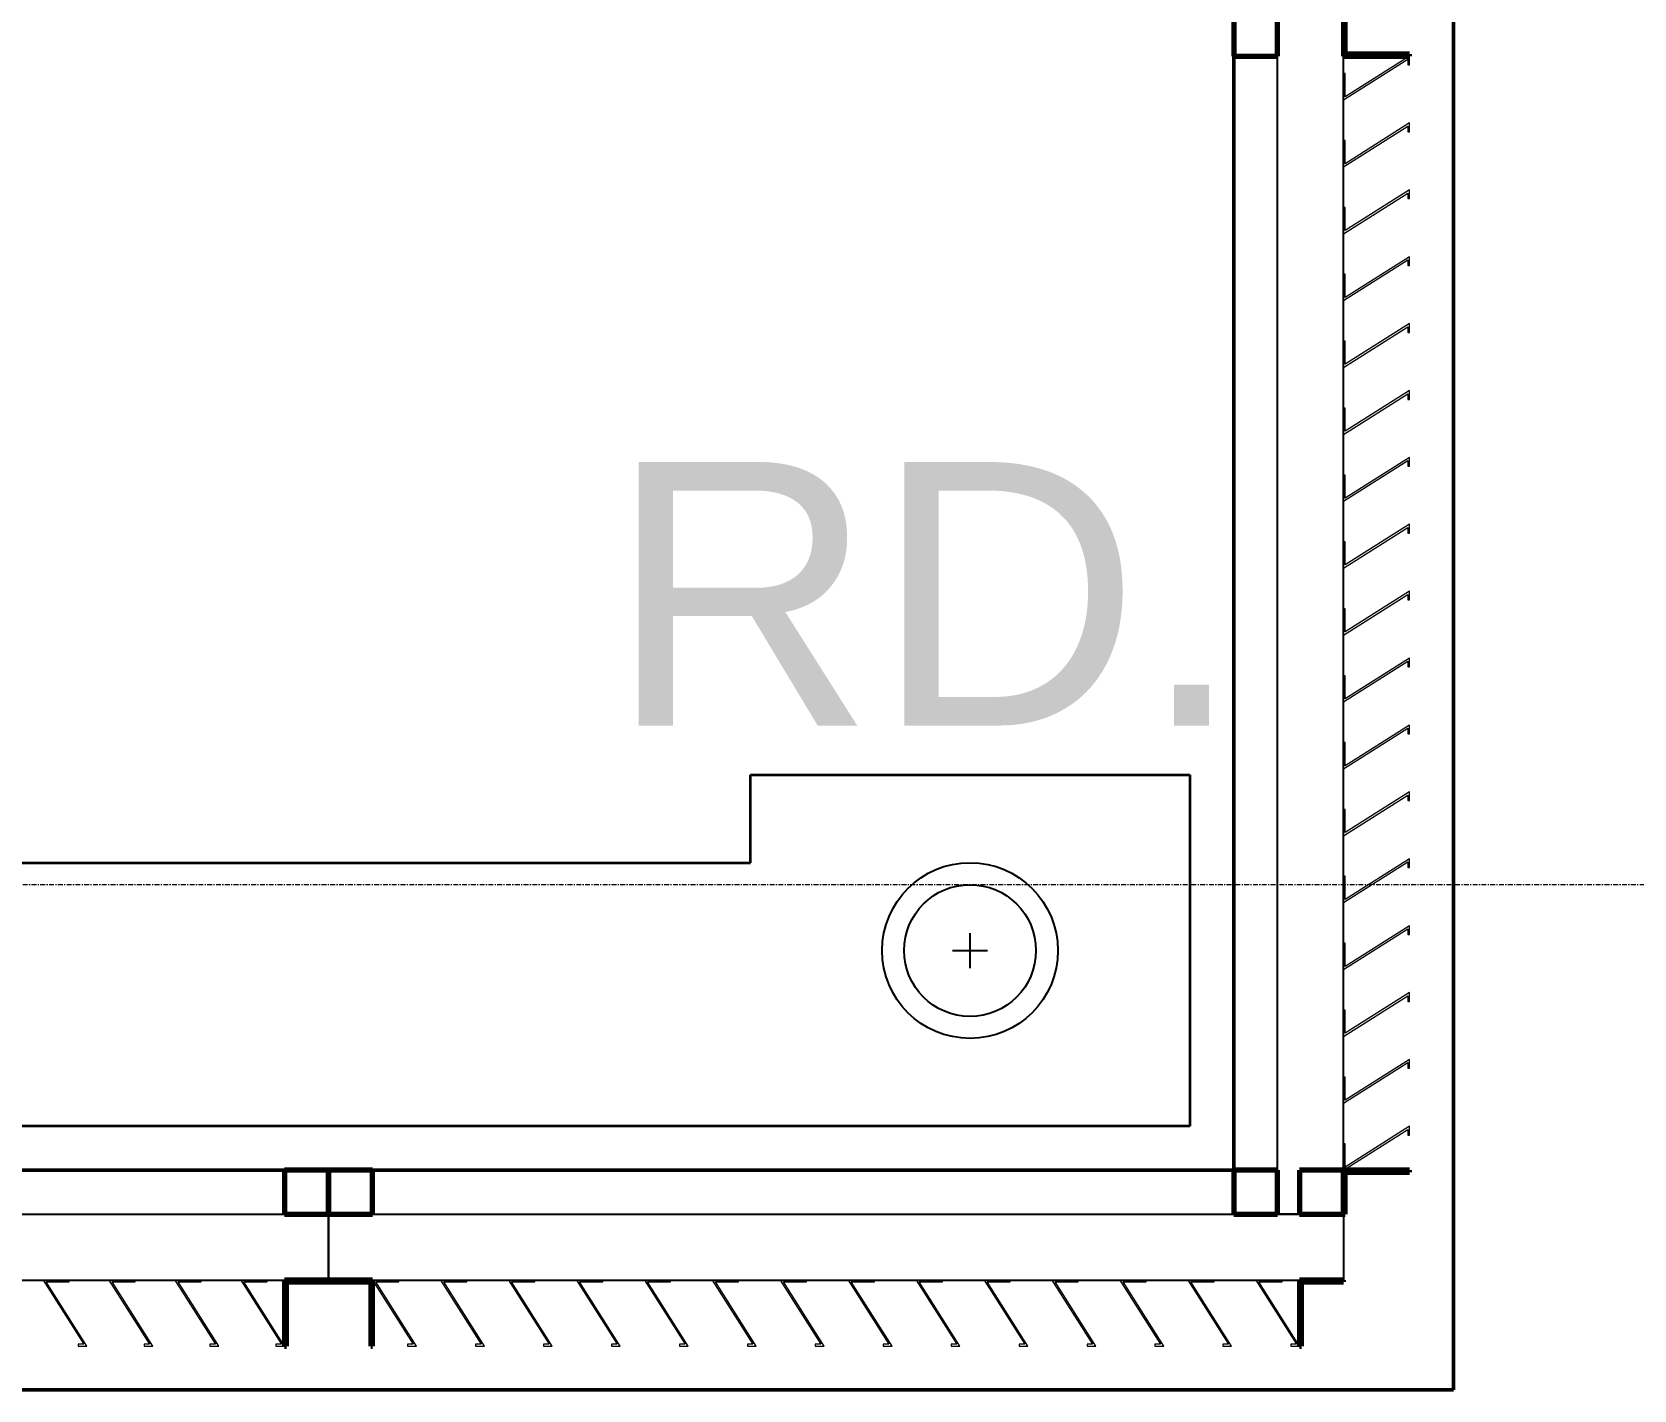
# Model space of a CAD drawing. Header units: millimetres. Extents: x -1379 to 1385823, y -4884429 to 548763.
# Drawn here: x 295382 to 297205, y -2315478 to -2313932 of the extents above; entities that cross this region are included whole.
import ezdxf

# ---------------------------------------------------------------- set-up
doc = ezdxf.new("R2010")
doc.units = ezdxf.units.MM
doc.linetypes.add('DPA_Grid _ Level 100', pattern=[10, 5.5, -1.6, 1.3, -1.6])
doc.layers.add('000 - CONCRETE_EX_BUILDING_MAIN_COLOR_1', color=7, linetype='Continuous')
doc.layers.add('000 - CONCRETE_EX_LOUVERS_DEF_SUB', color=7, linetype='Continuous', plot=False)
for name, color, linetype, lineweight in [('A-COLS-E', 7, 'Continuous', 35), ('A-DETL-THIN', 7, 'Continuous', 25), ('A-FLOR-E', 7, 'Continuous', 35), ('A-GENM', 7, 'Continuous', 35), ('A-GLAZ-CURT', 7, 'Continuous', 35), ('G-ANNO-TEXT', 7, 'Continuous', 9), ('S-GRID', 7, 'Continuous', 9), ('WALL-E', 7, 'Continuous', 50)]:
    doc.layers.add(name, color=color, linetype=linetype, lineweight=lineweight)
doc.styles.add('Arial_2', font='arial.ttf', dxfattribs={"height": 3})

# ---------------------------------------------------------------- blocks, each defined once
blk = doc.blocks.new('DPA_Rectangular - 300 x 700mm-V10-IV01 - LOWER ROOF LEVEL PLAN')
at = {"layer": '000 - CONCRETE_EX_BUILDING_MAIN_COLOR_1', "color": 7}
for p, q in [((150, -350), (150, 350)), ((150, 350), (150, -350)), ((-150, -350), (150, -350)), ((150, -350), (-150, -350))]:
    blk.add_line(p, q, dxfattribs=at)
blk = doc.blocks.new('DPA_CP_Entrance Louver Grill Vertical Z - Louver Grill Vertical Z-5053933-IV01 - LOWER ROOF LEVEL PLAN')
at = {"layer": '000 - CONCRETE_EX_LOUVERS_DEF_SUB', "color": 7, "lineweight": 70}
for p, q in [((-700, 0), (-750, 0)), ((-750, 0), (-750, -50)), ((-700, -50), (-700, 0)), ((750, 0), (700, 0)), ((700, 0), (700, -50)), ((750, -50), (750, 0)), ((-750, -50), (-700, -50)), ((700, -50), (750, -50)), ((-700, -125), (-750, -125)), ((-750, -125), (-750, -127)), ((-750, -127), (-702, -127)), ((-702, -127), (-702, -200)), ((-700, -200), (-700, -125)), ((750, -125), (700, -125)), ((700, -125), (700, -200)), ((702, -200), (702, -127)), ((702, -127), (750, -127)), ((750, -127), (750, -125)), ((-702, -200), (-700, -200)), ((700, -200), (702, -200))]:
    blk.add_line(p, q, dxfattribs=at)
at = {"layer": '000 - CONCRETE_EX_LOUVERS_DEF_SUB', "color": 7}
for p, q in [((-750, -125), (-750, -50)), ((-750, -50), (750, -50)), ((750, -50), (750, -125)), ((-750, -125), (750, -125))]:
    blk.add_line(p, q, dxfattribs=at)
blk = doc.blocks.new('DPA_CP_Entrance Louver Grill Vertical Z - Louver Grill Vertical Z-5247632-IV01 - LOWER ROOF LEVEL PLAN')
at = {"layer": '000 - CONCRETE_EX_LOUVERS_DEF_SUB', "color": 7, "lineweight": 70}
for p, q in [((-527.5, 0), (-577.5, 0)), ((-577.5, 0), (-577.5, -50)), ((-527.5, -50), (-527.5, 0)), ((577.5, 0), (527.5, 0)), ((527.5, 0), (527.5, -50)), ((577.5, -50), (577.5, 0)), ((-577.5, -50), (-527.5, -50)), ((527.5, -50), (577.5, -50)), ((-527.5, -125), (-577.5, -125)), ((-577.5, -125), (-577.5, -127)), ((-577.5, -127), (-529.5, -127)), ((-529.5, -127), (-529.5, -200)), ((-527.5, -200), (-527.5, -125)), ((577.5, -125), (527.5, -125)), ((527.5, -125), (527.5, -200)), ((529.5, -200), (529.5, -127)), ((529.5, -127), (577.5, -127)), ((577.5, -127), (577.5, -125)), ((-529.5, -200), (-527.5, -200)), ((527.5, -200), (529.5, -200))]:
    blk.add_line(p, q, dxfattribs=at)
at = {"layer": '000 - CONCRETE_EX_LOUVERS_DEF_SUB', "color": 7}
for p, q in [((-577.5, -125), (-577.5, -50)), ((-577.5, -50), (577.5, -50)), ((577.5, -50), (577.5, -125)), ((-577.5, -125), (577.5, -125))]:
    blk.add_line(p, q, dxfattribs=at)
blk = doc.blocks.new('GM_Louver Grill Vertical Z1 - Z Profile-V439-IV01 - LOWER ROOF LEVEL PLAN')
at = {"layer": '000 - CONCRETE_EX_LOUVERS_DEF_SUB', "color": 7, "lineweight": 9}
for p, q in [((30, 0), (0.1, 0)), ((0.1, 0), (46.4, -73)), ((30, -2), (30, 0)), ((50, -75), (3.7, -2)), ((3.7, -2), (30, -2)), ((46.4, -73), (40, -73)), ((40, -73), (40, -75)), ((40, -75), (50, -75))]:
    blk.add_line(p, q, dxfattribs=at)
blk = doc.blocks.new('GM_Louver Grill Vertical Z1 - Z Profile-V440-IV01 - LOWER ROOF LEVEL PLAN')
at = {"layer": '000 - CONCRETE_EX_LOUVERS_DEF_SUB', "color": 7, "lineweight": 9}
for p, q in [((30, 0), (0.1, 0)), ((0.1, 0), (46.4, -73)), ((30, -2), (30, 0)), ((50, -75), (3.7, -2)), ((3.7, -2), (30, -2)), ((46.4, -73), (40, -73)), ((40, -73), (40, -75)), ((40, -75), (50, -75))]:
    blk.add_line(p, q, dxfattribs=at)
blk = doc.blocks.new('GM_Louver Grill Vertical Z1 - Z Profile-V441-IV01 - LOWER ROOF LEVEL PLAN')
at = {"layer": '000 - CONCRETE_EX_LOUVERS_DEF_SUB', "color": 7, "lineweight": 9}
for p, q in [((30, 0), (0.1, 0)), ((0.1, 0), (46.4, -73)), ((30, -2), (30, 0)), ((50, -75), (3.7, -2)), ((3.7, -2), (30, -2)), ((46.4, -73), (40, -73)), ((40, -73), (40, -75)), ((40, -75), (50, -75))]:
    blk.add_line(p, q, dxfattribs=at)
blk = doc.blocks.new('GM_Louver Grill Vertical Z1 - Z Profile-V456-IV01 - LOWER ROOF LEVEL PLAN')
at = {"layer": '000 - CONCRETE_EX_LOUVERS_DEF_SUB', "color": 7, "lineweight": 9}
for p, q in [((30, 0), (0.1, 0)), ((0.1, 0), (46.4, -73)), ((30, -2), (30, 0)), ((50, -75), (3.7, -2)), ((3.7, -2), (30, -2)), ((46.4, -73), (40, -73)), ((40, -73), (40, -75)), ((40, -75), (50, -75))]:
    blk.add_line(p, q, dxfattribs=at)
blk = doc.blocks.new('GM_Louver Grill Vertical Z1 - Z Profile-V458-IV01 - LOWER ROOF LEVEL PLAN')
at = {"layer": '000 - CONCRETE_EX_LOUVERS_DEF_SUB', "lineweight": 9}
h = blk.add_hatch(dxfattribs=at)
h.set_pattern_fill('FP_52', style=0, pattern_type=2)
h.set_pattern_definition([(50, (-232305.7, 2322710.5), (728.7365, -63.75582), [76.2, -838.2]), (355, (-232305.7, 2322710.5), (-140.97162, 764.2276), [60.96, -670.56]), (100.451, (-232245, 2322705.2), (587.77, 700.46675), [64.76, -712.36]), (46.184, (-232305.7, 2322913.7), (1084.31624, -168.17096), [114.3, -1257.3]), (96.636, (-232215.3, 2322899.7), (949.6099, 989.70985), [97.14, -1068.54]), (351.184, (-232305.7, 2322913.7), (949.62055, 989.70115), [91.44, -1005.84]), (21, (-232204.1, 2322862.9), (606.45787, -409.06057), [76.2, -838.2]), (326, (-232204.1, 2322862.9), (247.20834, 736.75292), [60.96, -670.56]), (71.451, (-232153.56, 2322828.8), (853.66825, 327.68547), [64.76, -712.36]), (37.5, (-232305.7, 2322710.48), (12.354693, 338.22012), [33.528, -628.904, 33.528, -1320.292]), (37.5, (-232305.7, 2322710.48), (12.354693, 338.22012), [-695.96, -647.192, 33.528, -639.572]), (7.5, (-232305.7, 2322710.48), (267.278874, 400.722127), [33.528, -354.584, 33.528, -870.204]), (7.5, (-232305.7, 2322710.48), (267.278874, 400.722127), [-421.64, -613.664, 33.528, -223.012]), (327.5, (-232532.26, 2322710.48), (542.36333, -22.915345), [33.528, -220.472, 33.528, -1810.512]), (327.5, (-232532.26, 2322710.48), (542.36333, -22.915345), [-287.528, -758.952, 33.528, -1018.032]), (317.5, (-232633.86, 2322710.5), (592.51696, 101.70711), [33.528, -296.672, 33.528, -1239.52]), (317.5, (-232633.86, 2322710.5), (592.51696, 101.70711), [-363.728, -492.76, 33.528, -713.232])])
h.paths.add_polyline_path([(50, -75), (3.7, -2), (30, -2), (30, 0), (0.1, 0), (46.4, -73), (40, -73), (40, -75)])
at = {"layer": '000 - CONCRETE_EX_LOUVERS_DEF_SUB', "color": 7, "lineweight": 9}
for p, q in [((30, 0), (0.1, 0)), ((0.1, 0), (46.4, -73)), ((30, -2), (30, 0)), ((50, -75), (3.7, -2)), ((3.7, -2), (30, -2)), ((46.4, -73), (40, -73)), ((40, -73), (40, -75)), ((40, -75), (50, -75))]:
    blk.add_line(p, q, dxfattribs=at)
blk = doc.blocks.new('GM_Louver Grill Vertical Z1 - Z Profile-V459-IV01 - LOWER ROOF LEVEL PLAN')
at = {"layer": '000 - CONCRETE_EX_LOUVERS_DEF_SUB', "lineweight": 9}
h = blk.add_hatch(dxfattribs=at)
h.set_pattern_fill('FP_53', style=0, pattern_type=2)
h.set_pattern_definition([(50, (-232228.4, 2322710.5), (728.7365, -63.75582), [76.2, -838.2]), (355, (-232228.4, 2322710.5), (-140.97162, 764.2276), [60.96, -670.56]), (100.451, (-232167.66, 2322705.2), (587.77, 700.46675), [64.76, -712.36]), (46.184, (-232228.4, 2322913.7), (1084.31624, -168.17096), [114.3, -1257.3]), (96.636, (-232138, 2322899.7), (949.6099, 989.70985), [97.14, -1068.54]), (351.184, (-232228.4, 2322913.7), (949.62055, 989.70115), [91.44, -1005.84]), (21, (-232126.8, 2322862.9), (606.45787, -409.06057), [76.2, -838.2]), (326, (-232126.8, 2322862.9), (247.20834, 736.75292), [60.96, -670.56]), (71.451, (-232076.25, 2322828.8), (853.66825, 327.68547), [64.76, -712.36]), (37.5, (-232228.4, 2322710.48), (12.354693, 338.22012), [33.528, -628.904, 33.528, -1320.292]), (37.5, (-232228.4, 2322710.48), (12.354693, 338.22012), [-695.96, -647.192, 33.528, -639.572]), (7.5, (-232228.4, 2322710.48), (267.278874, 400.722127), [33.528, -354.584, 33.528, -870.204]), (7.5, (-232228.4, 2322710.48), (267.278874, 400.722127), [-421.64, -613.664, 33.528, -223.012]), (327.5, (-232454.96, 2322710.48), (542.36333, -22.915345), [33.528, -220.472, 33.528, -1810.512]), (327.5, (-232454.96, 2322710.48), (542.36333, -22.915345), [-287.528, -758.952, 33.528, -1018.032]), (317.5, (-232556.56, 2322710.5), (592.51696, 101.70711), [33.528, -296.672, 33.528, -1239.52]), (317.5, (-232556.56, 2322710.5), (592.51696, 101.70711), [-363.728, -492.76, 33.528, -713.232])])
h.paths.add_polyline_path([(50, -75), (3.7, -2), (30, -2), (30, 0), (0.1, 0), (46.4, -73), (40, -73), (40, -75)])
at = {"layer": '000 - CONCRETE_EX_LOUVERS_DEF_SUB', "color": 7, "lineweight": 9}
for p, q in [((30, 0), (0.1, 0)), ((0.1, 0), (46.4, -73)), ((30, -2), (30, 0)), ((50, -75), (3.7, -2)), ((3.7, -2), (30, -2)), ((46.4, -73), (40, -73)), ((40, -73), (40, -75)), ((40, -75), (50, -75))]:
    blk.add_line(p, q, dxfattribs=at)
blk = doc.blocks.new('GM_Louver Grill Vertical Z1 - Z Profile-V460-IV01 - LOWER ROOF LEVEL PLAN')
at = {"layer": '000 - CONCRETE_EX_LOUVERS_DEF_SUB', "color": 7, "lineweight": 9}
for p, q in [((30, 0), (0.1, 0)), ((0.1, 0), (46.4, -73)), ((30, -2), (30, 0)), ((50, -75), (3.7, -2)), ((3.7, -2), (30, -2)), ((46.4, -73), (40, -73)), ((40, -73), (40, -75)), ((40, -75), (50, -75))]:
    blk.add_line(p, q, dxfattribs=at)
blk = doc.blocks.new('GM_Louver Grill Vertical Z1 - Z Profile-V461-IV01 - LOWER ROOF LEVEL PLAN')
at = {"layer": '000 - CONCRETE_EX_LOUVERS_DEF_SUB', "color": 7, "lineweight": 9}
for p, q in [((30, 0), (0.1, 0)), ((0.1, 0), (46.4, -73)), ((30, -2), (30, 0)), ((50, -75), (3.7, -2)), ((3.7, -2), (30, -2)), ((46.4, -73), (40, -73)), ((40, -73), (40, -75)), ((40, -75), (50, -75))]:
    blk.add_line(p, q, dxfattribs=at)
blk = doc.blocks.new('GM_Louver Grill Vertical Z1 - Z Profile-V462-IV01 - LOWER ROOF LEVEL PLAN')
at = {"layer": '000 - CONCRETE_EX_LOUVERS_DEF_SUB', "color": 7, "lineweight": 9}
for p, q in [((30, 0), (0.1, 0)), ((0.1, 0), (46.4, -73)), ((30, -2), (30, 0)), ((50, -75), (3.7, -2)), ((3.7, -2), (30, -2)), ((46.4, -73), (40, -73)), ((40, -73), (40, -75)), ((40, -75), (50, -75))]:
    blk.add_line(p, q, dxfattribs=at)
blk = doc.blocks.new('GM_Louver Grill Vertical Z1 - Z Profile-V463-IV01 - LOWER ROOF LEVEL PLAN')
at = {"layer": '000 - CONCRETE_EX_LOUVERS_DEF_SUB', "color": 7, "lineweight": 9}
for p, q in [((30, 0), (0.1, 0)), ((0.1, 0), (46.4, -73)), ((30, -2), (30, 0)), ((50, -75), (3.7, -2)), ((3.7, -2), (30, -2)), ((46.4, -73), (40, -73)), ((40, -73), (40, -75)), ((40, -75), (50, -75))]:
    blk.add_line(p, q, dxfattribs=at)
blk = doc.blocks.new('DPA_CP_Entrance Louver Grill Vertical Z - Louver Grill Vertical Z-5243039-IV01 - LOWER ROOF LEVEL PLAN')
at = {"layer": '000 - CONCRETE_EX_LOUVERS_DEF_SUB', "color": 7, "lineweight": 70}
for p, q in [((-634, 0), (-684, 0)), ((-684, 0), (-684, -50)), ((-634, -50), (-634, 0)), ((684, 0), (634, 0)), ((634, 0), (634, -50)), ((684, -50), (684, 0)), ((-684, -50), (-634, -50)), ((634, -50), (684, -50)), ((-634, -125), (-684, -125)), ((-684, -125), (-684, -127)), ((-684, -127), (-636, -127)), ((-636, -127), (-636, -200)), ((-634, -200), (-634, -125)), ((684, -125), (634, -125)), ((634, -125), (634, -200)), ((636, -200), (636, -127)), ((636, -127), (684, -127)), ((684, -127), (684, -125)), ((-636, -200), (-634, -200)), ((634, -200), (636, -200))]:
    blk.add_line(p, q, dxfattribs=at)
at = {"layer": '000 - CONCRETE_EX_LOUVERS_DEF_SUB', "color": 7}
for p, q in [((-684, -125), (-684, -50)), ((-684, -50), (684, -50)), ((684, -50), (684, -125)), ((-684, -125), (684, -125))]:
    blk.add_line(p, q, dxfattribs=at)
blk = doc.blocks.new('GM_Louver Grill Vertical Z1 - Z Profile-V464-IV01 - LOWER ROOF LEVEL PLAN')
at = {"layer": '000 - CONCRETE_EX_LOUVERS_DEF_SUB', "color": 7, "lineweight": 9}
for p, q in [((30, 0), (0.1, 0)), ((0.1, 0), (46.4, -73)), ((30, -2), (30, 0)), ((50, -75), (3.7, -2)), ((3.7, -2), (30, -2)), ((46.4, -73), (40, -73)), ((40, -73), (40, -75)), ((40, -75), (50, -75))]:
    blk.add_line(p, q, dxfattribs=at)
blk = doc.blocks.new('GM_Louver Grill Vertical Z1 - Z Profile-V465-IV01 - LOWER ROOF LEVEL PLAN')
at = {"layer": '000 - CONCRETE_EX_LOUVERS_DEF_SUB', "color": 7, "lineweight": 9}
for p, q in [((30, 0), (0.1, 0)), ((0.1, 0), (46.4, -73)), ((30, -2), (30, 0)), ((50, -75), (3.7, -2)), ((3.7, -2), (30, -2)), ((46.4, -73), (40, -73)), ((40, -73), (40, -75)), ((40, -75), (50, -75))]:
    blk.add_line(p, q, dxfattribs=at)
blk = doc.blocks.new('GM_Louver Grill Vertical Z1 - Z Profile-V522-IV01 - LOWER ROOF LEVEL PLAN')
at = {"layer": '000 - CONCRETE_EX_LOUVERS_DEF_SUB', "color": 7, "lineweight": 9}
for p, q in [((30, 0), (0.1, 0)), ((0.1, 0), (46.4, -73)), ((30, -2), (30, 0)), ((50, -75), (3.7, -2)), ((3.7, -2), (30, -2)), ((46.4, -73), (40, -73)), ((40, -73), (40, -75)), ((40, -75), (50, -75))]:
    blk.add_line(p, q, dxfattribs=at)
blk = doc.blocks.new('GM_Louver Grill Vertical Z1 - Z Profile-V523-IV01 - LOWER ROOF LEVEL PLAN')
at = {"layer": '000 - CONCRETE_EX_LOUVERS_DEF_SUB', "color": 7, "lineweight": 9}
for p, q in [((30, 0), (0.1, 0)), ((0.1, 0), (46.4, -73)), ((30, -2), (30, 0)), ((50, -75), (3.7, -2)), ((3.7, -2), (30, -2)), ((46.4, -73), (40, -73)), ((40, -73), (40, -75)), ((40, -75), (50, -75))]:
    blk.add_line(p, q, dxfattribs=at)
blk = doc.blocks.new('GM_Louver Grill Vertical Z1 - Z Profile-V524-IV01 - LOWER ROOF LEVEL PLAN')
at = {"layer": '000 - CONCRETE_EX_LOUVERS_DEF_SUB', "color": 7, "lineweight": 9}
for p, q in [((30, 0), (0.1, 0)), ((0.1, 0), (46.4, -73)), ((30, -2), (30, 0)), ((50, -75), (3.7, -2)), ((3.7, -2), (30, -2)), ((46.4, -73), (40, -73)), ((40, -73), (40, -75)), ((40, -75), (50, -75))]:
    blk.add_line(p, q, dxfattribs=at)
blk = doc.blocks.new('GM_Louver Grill Vertical Z1 - Z Profile-V525-IV01 - LOWER ROOF LEVEL PLAN')
at = {"layer": '000 - CONCRETE_EX_LOUVERS_DEF_SUB', "color": 7, "lineweight": 9}
for p, q in [((30, 0), (0.1, 0)), ((0.1, 0), (46.4, -73)), ((30, -2), (30, 0)), ((50, -75), (3.7, -2)), ((3.7, -2), (30, -2)), ((46.4, -73), (40, -73)), ((40, -73), (40, -75)), ((40, -75), (50, -75))]:
    blk.add_line(p, q, dxfattribs=at)
blk = doc.blocks.new('GM_Louver Grill Vertical Z1 - Z Profile-V527-IV01 - LOWER ROOF LEVEL PLAN')
at = {"layer": '000 - CONCRETE_EX_LOUVERS_DEF_SUB', "color": 7, "lineweight": 9}
for p, q in [((30, 0), (0.1, 0)), ((0.1, 0), (46.4, -73)), ((30, -2), (30, 0)), ((50, -75), (3.7, -2)), ((3.7, -2), (30, -2)), ((46.4, -73), (40, -73)), ((40, -73), (40, -75)), ((40, -75), (50, -75))]:
    blk.add_line(p, q, dxfattribs=at)
blk = doc.blocks.new('GM_Louver Grill Vertical Z1 - Z Profile-V579-IV01 - LOWER ROOF LEVEL PLAN')
at = {"layer": '000 - CONCRETE_EX_LOUVERS_DEF_SUB', "color": 7, "lineweight": 9}
for p, q in [((30, 0), (0.1, 0)), ((0.1, 0), (46.4, -73)), ((30, -2), (30, 0)), ((50, -75), (3.7, -2)), ((3.7, -2), (30, -2)), ((46.4, -73), (40, -73)), ((40, -73), (40, -75)), ((40, -75), (50, -75))]:
    blk.add_line(p, q, dxfattribs=at)
blk = doc.blocks.new('GM_Louver Grill Vertical Z1 - Z Profile-V580-IV01 - LOWER ROOF LEVEL PLAN')
at = {"layer": '000 - CONCRETE_EX_LOUVERS_DEF_SUB', "color": 7, "lineweight": 9}
for p, q in [((30, 0), (0.1, 0)), ((0.1, 0), (46.4, -73)), ((30, -2), (30, 0)), ((50, -75), (3.7, -2)), ((3.7, -2), (30, -2)), ((46.4, -73), (40, -73)), ((40, -73), (40, -75)), ((40, -75), (50, -75))]:
    blk.add_line(p, q, dxfattribs=at)
blk = doc.blocks.new('GM_Louver Grill Vertical Z1 - Z Profile-V581-IV01 - LOWER ROOF LEVEL PLAN')
at = {"layer": '000 - CONCRETE_EX_LOUVERS_DEF_SUB', "color": 7, "lineweight": 9}
for p, q in [((30, 0), (0.1, 0)), ((0.1, 0), (46.4, -73)), ((30, -2), (30, 0)), ((50, -75), (3.7, -2)), ((3.7, -2), (30, -2)), ((46.4, -73), (40, -73)), ((40, -73), (40, -75)), ((40, -75), (50, -75))]:
    blk.add_line(p, q, dxfattribs=at)
blk = doc.blocks.new('GM_Louver Grill Vertical Z1 - Z Profile-V582-IV01 - LOWER ROOF LEVEL PLAN')
at = {"layer": '000 - CONCRETE_EX_LOUVERS_DEF_SUB', "color": 7, "lineweight": 9}
for p, q in [((30, 0), (0.1, 0)), ((0.1, 0), (46.4, -73)), ((30, -2), (30, 0)), ((50, -75), (3.7, -2)), ((3.7, -2), (30, -2)), ((46.4, -73), (40, -73)), ((40, -73), (40, -75)), ((40, -75), (50, -75))]:
    blk.add_line(p, q, dxfattribs=at)
blk = doc.blocks.new('GM_Louver Grill Vertical Z1 - Z Profile-V583-IV01 - LOWER ROOF LEVEL PLAN')
at = {"layer": '000 - CONCRETE_EX_LOUVERS_DEF_SUB', "color": 7, "lineweight": 9}
for p, q in [((30, 0), (0.1, 0)), ((0.1, 0), (46.4, -73)), ((30, -2), (30, 0)), ((50, -75), (3.7, -2)), ((3.7, -2), (30, -2)), ((46.4, -73), (40, -73)), ((40, -73), (40, -75)), ((40, -75), (50, -75))]:
    blk.add_line(p, q, dxfattribs=at)
blk = doc.blocks.new('GM_Louver Grill Vertical Z1 - Z Profile-V584-IV01 - LOWER ROOF LEVEL PLAN')
at = {"layer": '000 - CONCRETE_EX_LOUVERS_DEF_SUB', "color": 7, "lineweight": 9}
for p, q in [((30, 0), (0.1, 0)), ((0.1, 0), (46.4, -73)), ((30, -2), (30, 0)), ((50, -75), (3.7, -2)), ((3.7, -2), (30, -2)), ((46.4, -73), (40, -73)), ((40, -73), (40, -75)), ((40, -75), (50, -75))]:
    blk.add_line(p, q, dxfattribs=at)
blk = doc.blocks.new('GM_Louver Grill Vertical Z1 - Z Profile-V585-IV01 - LOWER ROOF LEVEL PLAN')
at = {"layer": '000 - CONCRETE_EX_LOUVERS_DEF_SUB', "color": 7, "lineweight": 9}
for p, q in [((30, 0), (0.1, 0)), ((0.1, 0), (46.4, -73)), ((30, -2), (30, 0)), ((50, -75), (3.7, -2)), ((3.7, -2), (30, -2)), ((46.4, -73), (40, -73)), ((40, -73), (40, -75)), ((40, -75), (50, -75))]:
    blk.add_line(p, q, dxfattribs=at)
blk = doc.blocks.new('GM_Louver Grill Vertical Z1 - Z Profile-V586-IV01 - LOWER ROOF LEVEL PLAN')
at = {"layer": '000 - CONCRETE_EX_LOUVERS_DEF_SUB', "color": 7, "lineweight": 9}
for p, q in [((30, 0), (0.1, 0)), ((0.1, 0), (46.4, -73)), ((30, -2), (30, 0)), ((50, -75), (3.7, -2)), ((3.7, -2), (30, -2)), ((46.4, -73), (40, -73)), ((40, -73), (40, -75)), ((40, -75), (50, -75))]:
    blk.add_line(p, q, dxfattribs=at)
blk = doc.blocks.new('GM_Louver Grill Vertical Z1 - Z Profile-V587-IV01 - LOWER ROOF LEVEL PLAN')
at = {"layer": '000 - CONCRETE_EX_LOUVERS_DEF_SUB', "color": 7, "lineweight": 9}
for p, q in [((30, 0), (0.1, 0)), ((0.1, 0), (46.4, -73)), ((30, -2), (30, 0)), ((50, -75), (3.7, -2)), ((3.7, -2), (30, -2)), ((46.4, -73), (40, -73)), ((40, -73), (40, -75)), ((40, -75), (50, -75))]:
    blk.add_line(p, q, dxfattribs=at)
blk = doc.blocks.new('GM_Louver Grill Vertical Z1 - Z Profile-V588-IV01 - LOWER ROOF LEVEL PLAN')
at = {"layer": '000 - CONCRETE_EX_LOUVERS_DEF_SUB', "color": 7, "lineweight": 9}
for p, q in [((30, 0), (0.1, 0)), ((0.1, 0), (46.4, -73)), ((30, -2), (30, 0)), ((50, -75), (3.7, -2)), ((3.7, -2), (30, -2)), ((46.4, -73), (40, -73)), ((40, -73), (40, -75)), ((40, -75), (50, -75))]:
    blk.add_line(p, q, dxfattribs=at)
blk = doc.blocks.new('GM_Louver Grill Vertical Z1 - Z Profile-V589-IV01 - LOWER ROOF LEVEL PLAN')
at = {"layer": '000 - CONCRETE_EX_LOUVERS_DEF_SUB', "color": 7, "lineweight": 9}
for p, q in [((30, 0), (0.1, 0)), ((0.1, 0), (46.4, -73)), ((30, -2), (30, 0)), ((50, -75), (3.7, -2)), ((3.7, -2), (30, -2)), ((46.4, -73), (40, -73)), ((40, -73), (40, -75)), ((40, -75), (50, -75))]:
    blk.add_line(p, q, dxfattribs=at)
blk = doc.blocks.new('GM_Louver Grill Vertical Z1 - Z Profile-V590-IV01 - LOWER ROOF LEVEL PLAN')
at = {"layer": '000 - CONCRETE_EX_LOUVERS_DEF_SUB', "lineweight": 9}
h = blk.add_hatch(dxfattribs=at)
h.set_pattern_fill('FP_66', style=0, pattern_type=2)
h.set_pattern_definition([(320, (2322281, 233101.46), (-63.75582, -728.7365), [76.2, -838.2]), (265, (2322281, 233101.5), (764.2276, 140.97162), [60.96, -670.56]), (10.451, (2322275.7, 233040.74), (700.46675, -587.77), [64.76, -712.36]), (316.184, (2322484.2, 233101.5), (-168.17096, -1084.31624), [114.3, -1257.3]), (6.636, (2322470.2, 233011.1), (989.70985, -949.6099), [97.14, -1068.54]), (261.184, (2322484.2, 233101.5), (989.70115, -949.62055), [91.44, -1005.84]), (291, (2322433.4, 232999.86), (-409.06057, -606.45787), [76.2, -838.2]), (236, (2322433.4, 232999.9), (736.75292, -247.20834), [60.96, -670.56]), (341.451, (2322399.3, 232949.3), (327.68547, -853.66825), [64.76, -712.36]), (307.5, (2322280.98, 233101.46), (338.22012, -12.354693), [33.528, -628.904, 33.528, -1320.292]), (307.5, (2322280.98, 233101.46), (338.22012, -12.354693), [-695.96, -647.192, 33.528, -639.572]), (277.5, (2322280.98, 233101.46), (400.722127, -267.278874), [33.528, -354.584, 33.528, -870.204]), (277.5, (2322280.98, 233101.46), (400.722127, -267.278874), [-421.64, -613.664, 33.528, -223.012]), (237.5, (2322280.98, 233328.03), (-22.915345, -542.36333), [33.528, -220.472, 33.528, -1810.512]), (237.5, (2322280.98, 233328.03), (-22.915345, -542.36333), [-287.528, -758.952, 33.528, -1018.032]), (227.5, (2322281, 233429.63), (101.70711, -592.51696), [33.528, -296.672, 33.528, -1239.52]), (227.5, (2322281, 233429.63), (101.70711, -592.51696), [-363.728, -492.76, 33.528, -713.232])])
h.paths.add_polyline_path([(0.1, 0), (46.4, -73), (40, -73), (40, -75), (50, -75), (3.7, -2), (30, -2), (30, 0)])
at = {"layer": '000 - CONCRETE_EX_LOUVERS_DEF_SUB', "color": 7, "lineweight": 9}
for p, q in [((30, 0), (0.1, 0)), ((0.1, 0), (46.4, -73)), ((30, -2), (30, 0)), ((50, -75), (3.7, -2)), ((3.7, -2), (30, -2)), ((46.4, -73), (40, -73)), ((40, -73), (40, -75)), ((40, -75), (50, -75))]:
    blk.add_line(p, q, dxfattribs=at)
blk = doc.blocks.new('GM_Louver Grill Vertical Z1 - Z Profile-V591-IV01 - LOWER ROOF LEVEL PLAN')
at = {"layer": '000 - CONCRETE_EX_LOUVERS_DEF_SUB', "color": 7, "lineweight": 9}
for p, q in [((30, 0), (0.1, 0)), ((0.1, 0), (46.4, -73)), ((30, -2), (30, 0)), ((50, -75), (3.7, -2)), ((3.7, -2), (30, -2)), ((46.4, -73), (40, -73)), ((40, -73), (40, -75)), ((40, -75), (50, -75))]:
    blk.add_line(p, q, dxfattribs=at)
blk = doc.blocks.new('GM_Louver Grill Vertical Z1 - Z Profile-V592-IV01 - LOWER ROOF LEVEL PLAN')
at = {"layer": '000 - CONCRETE_EX_LOUVERS_DEF_SUB', "color": 7, "lineweight": 9}
for p, q in [((30, 0), (0.1, 0)), ((0.1, 0), (46.4, -73)), ((30, -2), (30, 0)), ((50, -75), (3.7, -2)), ((3.7, -2), (30, -2)), ((46.4, -73), (40, -73)), ((40, -73), (40, -75)), ((40, -75), (50, -75))]:
    blk.add_line(p, q, dxfattribs=at)
blk = doc.blocks.new('GM_Louver Grill Vertical Z1 - Z Profile-V593-IV01 - LOWER ROOF LEVEL PLAN')
at = {"layer": '000 - CONCRETE_EX_LOUVERS_DEF_SUB', "color": 7, "lineweight": 9}
for p, q in [((30, 0), (0.1, 0)), ((0.1, 0), (46.4, -73)), ((30, -2), (30, 0)), ((50, -75), (3.7, -2)), ((3.7, -2), (30, -2)), ((46.4, -73), (40, -73)), ((40, -73), (40, -75)), ((40, -75), (50, -75))]:
    blk.add_line(p, q, dxfattribs=at)
blk = doc.blocks.new('GM_Louver Grill Vertical Z1 - Z Profile-V650-IV01 - LOWER ROOF LEVEL PLAN')
at = {"layer": '000 - CONCRETE_EX_LOUVERS_DEF_SUB', "color": 7, "lineweight": 9}
for p, q in [((30, 0), (0.1, 0)), ((0.1, 0), (46.4, -73)), ((30, -2), (30, 0)), ((50, -75), (3.7, -2)), ((3.7, -2), (30, -2)), ((46.4, -73), (40, -73)), ((40, -73), (40, -75)), ((40, -75), (50, -75))]:
    blk.add_line(p, q, dxfattribs=at)
blk = doc.blocks.new('GM_Louver Grill Vertical Z1 - Z Profile-V651-IV01 - LOWER ROOF LEVEL PLAN')
at = {"layer": '000 - CONCRETE_EX_LOUVERS_DEF_SUB', "lineweight": 9}
h = blk.add_hatch(dxfattribs=at)
h.set_pattern_fill('FP_74', style=0, pattern_type=2)
h.set_pattern_definition([(50, (-232846.85, 2322710.5), (728.7365, -63.75582), [76.2, -838.2]), (355, (-232846.85, 2322710.5), (-140.97162, 764.2276), [60.96, -670.56]), (100.451, (-232786.1, 2322705.2), (587.77, 700.46675), [64.76, -712.36]), (46.184, (-232846.85, 2322913.7), (1084.31624, -168.17096), [114.3, -1257.3]), (96.636, (-232756.5, 2322899.7), (949.6099, 989.70985), [97.14, -1068.54]), (351.184, (-232846.9, 2322913.7), (949.62055, 989.70115), [91.44, -1005.84]), (21, (-232745.25, 2322862.9), (606.45787, -409.06057), [76.2, -838.2]), (326, (-232745.25, 2322862.9), (247.20834, 736.75292), [60.96, -670.56]), (71.451, (-232694.7, 2322828.8), (853.66825, 327.68547), [64.76, -712.36]), (37.5, (-232846.85, 2322710.48), (12.354693, 338.22012), [33.528, -628.904, 33.528, -1320.292]), (37.5, (-232846.85, 2322710.48), (12.354693, 338.22012), [-695.96, -647.192, 33.528, -639.572]), (7.5, (-232846.85, 2322710.48), (267.278874, 400.722127), [33.528, -354.584, 33.528, -870.204]), (7.5, (-232846.85, 2322710.48), (267.278874, 400.722127), [-421.64, -613.664, 33.528, -223.012]), (327.5, (-233073.42, 2322710.48), (542.36333, -22.915345), [33.528, -220.472, 33.528, -1810.512]), (327.5, (-233073.42, 2322710.48), (542.36333, -22.915345), [-287.528, -758.952, 33.528, -1018.032]), (317.5, (-233175, 2322710.5), (592.51696, 101.70711), [33.528, -296.672, 33.528, -1239.52]), (317.5, (-233175, 2322710.5), (592.51696, 101.70711), [-363.728, -492.76, 33.528, -713.232])])
h.paths.add_polyline_path([(50, -75), (3.7, -2), (30, -2), (30, 0), (0.1, 0), (46.4, -73), (40, -73), (40, -75)])
at = {"layer": '000 - CONCRETE_EX_LOUVERS_DEF_SUB', "color": 7, "lineweight": 9}
for p, q in [((30, 0), (0.1, 0)), ((0.1, 0), (46.4, -73)), ((30, -2), (30, 0)), ((50, -75), (3.7, -2)), ((3.7, -2), (30, -2)), ((46.4, -73), (40, -73)), ((40, -73), (40, -75)), ((40, -75), (50, -75))]:
    blk.add_line(p, q, dxfattribs=at)
blk = doc.blocks.new('GM_Louver Grill Vertical Z1 - Z Profile-V652-IV01 - LOWER ROOF LEVEL PLAN')
at = {"layer": '000 - CONCRETE_EX_LOUVERS_DEF_SUB', "color": 7, "lineweight": 9}
for p, q in [((30, 0), (0.1, 0)), ((0.1, 0), (46.4, -73)), ((30, -2), (30, 0)), ((50, -75), (3.7, -2)), ((3.7, -2), (30, -2)), ((46.4, -73), (40, -73)), ((40, -73), (40, -75)), ((40, -75), (50, -75))]:
    blk.add_line(p, q, dxfattribs=at)

msp = doc.modelspace()

# ---------------------------------------------------------------- linework, layer by layer
at = {"layer": 'A-DETL-THIN', "color": 7}
for p, q in [((296999.6, -2311297.7), (296999.6, -2315477.7)), ((296449.6, -2314997.7), (296449.6, -2314957.7)), ((296429.6, -2314977.7), (296469.6, -2314977.7)), ((296999.6, -2315477.7), (280939.6, -2315477.7))]:
    msp.add_line(p, q, dxfattribs=at)
for radius in [100, 75]:
    msp.add_circle((296449.6, -2314977.7), radius, dxfattribs=at)
at = {"layer": 'A-FLOR-E', "color": 7}
for p, q in [((296999.6, -2315477.7), (296999.6, -2306037.7)), ((296749.6, -2315227.7), (296749.6, -2309642.7)), ((296999.6, -2312342.7), (296999.6, -2315477.7)), ((296199.6, -2314877.7), (296199.6, -2314777.7)), ((296199.6, -2314777.7), (296699.6, -2314777.7)), ((296699.6, -2314777.7), (296699.6, -2315177.7)), ((291434.6, -2314877.7), (296199.6, -2314877.7)), ((296699.6, -2315177.7), (291434.6, -2315177.7)), ((291384.6, -2315227.7), (296749.6, -2315227.7)), ((296999.6, -2315477.7), (280939.6, -2315477.7)), ((280939.6, -2315477.7), (296999.6, -2315477.7))]:
    msp.add_line(p, q, dxfattribs=at)
at = {"layer": 'S-GRID', "color": 7, "linetype": 'DPA_Grid _ Level 100'}
msp.add_line((310037.1, -2314902.7), (273056.2, -2314902.7), dxfattribs=at)
at = {"layer": 'WALL-E', "color": 7}
for p, q in [((296749.6, -2309642.7), (296749.6, -2315227.7)), ((296749.6, -2315227.7), (296749.6, -2309642.7)), ((296999.6, -2309642.7), (296999.6, -2315477.7)), ((296999.6, -2315477.7), (296999.6, -2309642.7)), ((291384.6, -2315227.7), (296749.6, -2315227.7)), ((296749.6, -2315227.7), (291384.6, -2315227.7)), ((281189.6, -2315477.7), (296749.6, -2315477.7)), ((296749.6, -2315477.7), (281189.6, -2315477.7)), ((296999.6, -2315477.7), (296749.6, -2315477.7)), ((296999.6, -2315477.7), (296749.6, -2315477.7))]:
    msp.add_line(p, q, dxfattribs=at)

# ---------------------------------------------------------------- block references
at = {"layer": 'A-COLS-E', "color": 7}
msp.add_blockref('DPA_Rectangular - 300 x 700mm-V10-IV01 - LOWER ROOF LEVEL PLAN', (296849.6, -2315127.7), dxfattribs=at)
at = {"layer": 'A-GENM', "color": 7, "lineweight": 9, "rotation": 89.99999999997503}
for name, p in [('GM_Louver Grill Vertical Z1 - Z Profile-V464-IV01 - LOWER ROOF LEVEL PLAN', (296874.6, -2314009.7)), ('GM_Louver Grill Vertical Z1 - Z Profile-V579-IV01 - LOWER ROOF LEVEL PLAN', (296874.6, -2314085.9)), ('GM_Louver Grill Vertical Z1 - Z Profile-V580-IV01 - LOWER ROOF LEVEL PLAN', (296874.6, -2314162)), ('GM_Louver Grill Vertical Z1 - Z Profile-V581-IV01 - LOWER ROOF LEVEL PLAN', (296874.6, -2314238.1)), ('GM_Louver Grill Vertical Z1 - Z Profile-V582-IV01 - LOWER ROOF LEVEL PLAN', (296874.6, -2314314.2)), ('GM_Louver Grill Vertical Z1 - Z Profile-V583-IV01 - LOWER ROOF LEVEL PLAN', (296874.6, -2314390.4)), ('GM_Louver Grill Vertical Z1 - Z Profile-V584-IV01 - LOWER ROOF LEVEL PLAN', (296874.6, -2314466.5)), ('GM_Louver Grill Vertical Z1 - Z Profile-V585-IV01 - LOWER ROOF LEVEL PLAN', (296874.6, -2314542.6)), ('GM_Louver Grill Vertical Z1 - Z Profile-V586-IV01 - LOWER ROOF LEVEL PLAN', (296874.6, -2314618.7)), ('GM_Louver Grill Vertical Z1 - Z Profile-V587-IV01 - LOWER ROOF LEVEL PLAN', (296874.6, -2314694.9)), ('GM_Louver Grill Vertical Z1 - Z Profile-V588-IV01 - LOWER ROOF LEVEL PLAN', (296874.6, -2314771)), ('GM_Louver Grill Vertical Z1 - Z Profile-V589-IV01 - LOWER ROOF LEVEL PLAN', (296874.6, -2314847.1)), ('GM_Louver Grill Vertical Z1 - Z Profile-V590-IV01 - LOWER ROOF LEVEL PLAN', (296874.6, -2314923.2)), ('GM_Louver Grill Vertical Z1 - Z Profile-V591-IV01 - LOWER ROOF LEVEL PLAN', (296874.6, -2314999.4)), ('GM_Louver Grill Vertical Z1 - Z Profile-V592-IV01 - LOWER ROOF LEVEL PLAN', (296874.6, -2315075.5)), ('GM_Louver Grill Vertical Z1 - Z Profile-V593-IV01 - LOWER ROOF LEVEL PLAN', (296874.6, -2315151.6)), ('GM_Louver Grill Vertical Z1 - Z Profile-V465-IV01 - LOWER ROOF LEVEL PLAN', (296874.6, -2315227.7))]:
    msp.add_blockref(name, p, dxfattribs=at)
at = {"layer": 'A-GENM', "color": 7, "lineweight": 9}
for name, p in [('GM_Louver Grill Vertical Z1 - Z Profile-V441-IV01 - LOWER ROOF LEVEL PLAN', (295394.6, -2315352.7)), ('GM_Louver Grill Vertical Z1 - Z Profile-V440-IV01 - LOWER ROOF LEVEL PLAN', (295469.6, -2315352.7)), ('GM_Louver Grill Vertical Z1 - Z Profile-V439-IV01 - LOWER ROOF LEVEL PLAN', (295544.6, -2315352.7)), ('GM_Louver Grill Vertical Z1 - Z Profile-V456-IV01 - LOWER ROOF LEVEL PLAN', (295619.6, -2315352.7)), ('GM_Louver Grill Vertical Z1 - Z Profile-V463-IV01 - LOWER ROOF LEVEL PLAN', (295769.6, -2315352.7)), ('GM_Louver Grill Vertical Z1 - Z Profile-V461-IV01 - LOWER ROOF LEVEL PLAN', (295846.9, -2315352.7)), ('GM_Louver Grill Vertical Z1 - Z Profile-V460-IV01 - LOWER ROOF LEVEL PLAN', (295924.2, -2315352.7)), ('GM_Louver Grill Vertical Z1 - Z Profile-V459-IV01 - LOWER ROOF LEVEL PLAN', (296001.6, -2315352.7)), ('GM_Louver Grill Vertical Z1 - Z Profile-V458-IV01 - LOWER ROOF LEVEL PLAN', (296078.9, -2315352.7)), ('GM_Louver Grill Vertical Z1 - Z Profile-V525-IV01 - LOWER ROOF LEVEL PLAN', (296156.2, -2315352.7)), ('GM_Louver Grill Vertical Z1 - Z Profile-V524-IV01 - LOWER ROOF LEVEL PLAN', (296233.5, -2315352.7)), ('GM_Louver Grill Vertical Z1 - Z Profile-V523-IV01 - LOWER ROOF LEVEL PLAN', (296310.8, -2315352.7)), ('GM_Louver Grill Vertical Z1 - Z Profile-V522-IV01 - LOWER ROOF LEVEL PLAN', (296388.1, -2315352.7)), ('GM_Louver Grill Vertical Z1 - Z Profile-V527-IV01 - LOWER ROOF LEVEL PLAN', (296465.4, -2315352.7)), ('GM_Louver Grill Vertical Z1 - Z Profile-V652-IV01 - LOWER ROOF LEVEL PLAN', (296542.7, -2315352.7)), ('GM_Louver Grill Vertical Z1 - Z Profile-V651-IV01 - LOWER ROOF LEVEL PLAN', (296620, -2315352.7)), ('GM_Louver Grill Vertical Z1 - Z Profile-V650-IV01 - LOWER ROOF LEVEL PLAN', (296697.3, -2315352.7)), ('GM_Louver Grill Vertical Z1 - Z Profile-V462-IV01 - LOWER ROOF LEVEL PLAN', (296774.6, -2315352.7))]:
    msp.add_blockref(name, p, dxfattribs=at)
at = {"layer": 'A-GLAZ-CURT', "color": 7, "rotation": 89.99999999997503}
msp.add_blockref('DPA_CP_Entrance Louver Grill Vertical Z - Louver Grill Vertical Z-5243039-IV01 - LOWER ROOF LEVEL PLAN', (296749.6, -2314593.7), dxfattribs=at)
at = {"layer": 'A-GLAZ-CURT', "color": 7}
for name, p in [('DPA_CP_Entrance Louver Grill Vertical Z - Louver Grill Vertical Z-5053933-IV01 - LOWER ROOF LEVEL PLAN', (294969.6, -2315227.7)), ('DPA_CP_Entrance Louver Grill Vertical Z - Louver Grill Vertical Z-5247632-IV01 - LOWER ROOF LEVEL PLAN', (296297.1, -2315227.7))]:
    msp.add_blockref(name, p, dxfattribs=at)

# ---------------------------------------------------------------- texts
at = {"layer": 'G-ANNO-TEXT', "color": 7, "insert": (296038, -2314421.6), "char_height": 300, "width": 881.856, "attachment_point": 1, "style": 'Arial_2'}
msp.add_mtext('RD.', dxfattribs=at)

doc.saveas('drawing.dxf')
